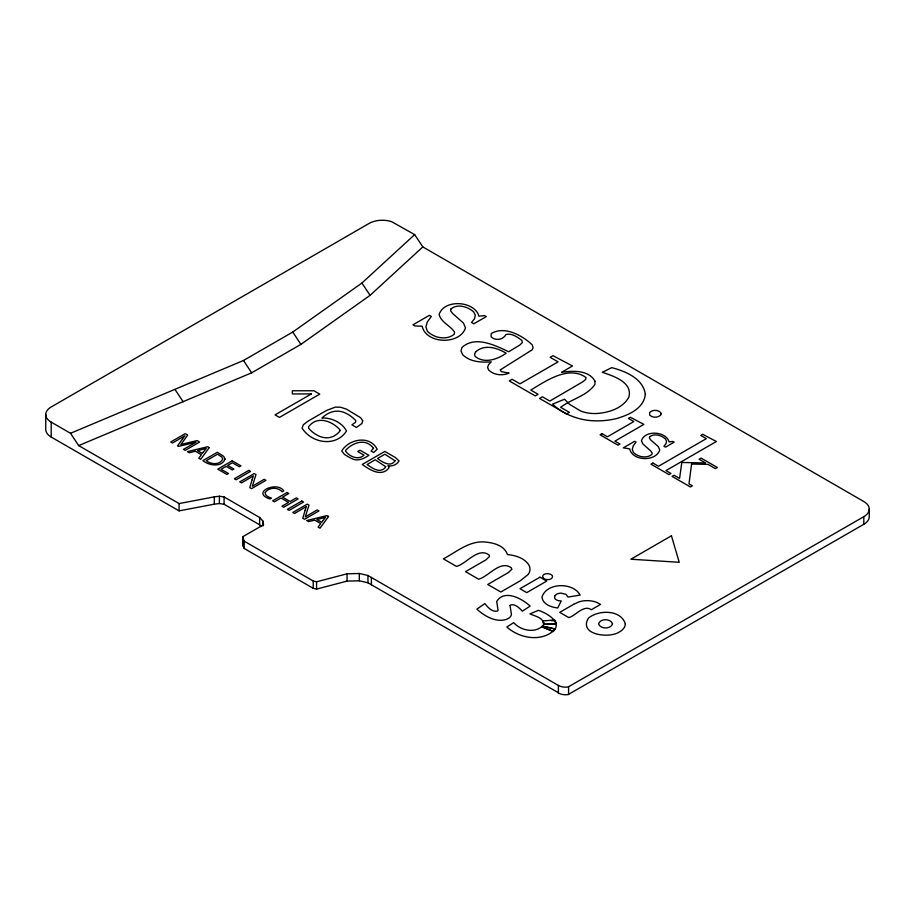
<?xml version="1.0" encoding="UTF-8"?>
<svg xmlns="http://www.w3.org/2000/svg" width="915" height="915" viewBox="0 0 915 915"><rect width="100%" height="100%" fill="white"/><g stroke="black" fill="none" stroke-linecap="round" stroke-linejoin="round"><path stroke-width="1.37" d="M543.155 620.942L543.567 623.458L543.155 620.942L554.627 619.924L556.263 623.687L543.716 624.293L556.263 624.224L555.325 621.262M553.083 631.213L555.211 629.017L542.469 626.112L541.623 626.729L553.083 631.522C563.137 622.097 546.346 612.947 538.443 610.328L529.945 613.896C534.772 616.092 542.035 617.236 543.853 623.024L543.601 624.751C536.224 633.969 520.852 630.767 513.67 622.669L506.841 626.992C519.022 637.984 539.873 642.158 553.083 631.213L541.623 626.729M70.512 433.287L243.493 360.487L292.754 332.053L361.928 283.032L414.655 234.606L422.822 246.924L863.806 501.523A18.586 10.728 0 0 1 863.806 516.689L863.806 524.295L568.204 694.565A10.168 5.867 0 0 1 558.39 693.044L558.39 685.438L367.967 575.501L359.321 573.488L347.048 573.808L316.579 581.791L313.227 581.025L244.191 541.165L242.715 536.762L263.52 524.753L262.937 521.104L259.643 517.49L224.083 496.959L219.406 496.239L214.304 496.868L179.077 503.57L78.679 445.605L70.512 433.287L51.194 422.135A18.586 10.728 0 0 1 51.194 406.969L369.18 223.386A18.586 10.728 0 0 1 391.609 221.67L414.655 234.606M78.679 445.605L251.659 372.805L300.909 344.372L370.083 295.351L422.822 246.924M558.39 685.438A10.168 5.867 0 0 0 568.204 686.959L863.806 516.689M242.715 536.762L242.715 544.059L244.191 548.474L313.227 588.322L316.579 589.088L347.048 581.105L359.321 580.796L367.967 582.798L558.39 692.735M45.75 414.552L45.75 429.455A18.586 10.728 0 0 0 51.194 437.038L179.077 510.867L214.304 504.176L219.406 503.536L224.083 504.257L259.643 524.787L261.29 526.594M554.273 620.53L551.493 620.77M555.325 621.811L556.263 624.224M361.928 283.032L370.083 295.351M292.754 332.053L300.909 344.372M243.493 360.487L251.659 372.805M175.005 389.481L183.172 401.799M542.709 577.434C541.623 571.097 557.041 573.648 551.219 578.772A5.033 2.905 0 0 1 546.346 579.515A5.033 2.905 0 0 1 542.789 577.457M543.567 622.909L543.716 624.293M869.25 509.106L869.25 516.712A18.586 10.728 0 0 1 863.806 524.295M568.581 686.868L568.581 694.474M556.206 623.675L556.206 624.59M555.211 629.017L542.469 626.112M554.273 619.981L554.273 620.896M371.387 577.479L371.387 584.776M367.967 575.501L367.967 582.798M359.321 573.488L359.321 580.796M347.048 573.808L347.048 581.105M316.579 581.791L316.579 589.088M313.227 581.025L313.227 588.322M262.937 521.104L262.937 525.976M259.643 517.49L259.643 524.787M244.191 541.165L244.191 548.474M243.013 538.901L243.013 546.209M224.083 496.959L224.083 504.257M219.406 496.239L219.406 503.536M214.304 496.868L214.304 504.176M179.077 503.57L179.077 510.867M51.194 422.135L51.194 437.038M388.841 466.89L388.841 468.022C381.429 477.493 369.454 469.624 362.237 464.465L384.815 451.427L395.326 457.489L399.054 460.92C397.19 464.557 391.963 466.856 387.96 465.655L388.841 466.89M362.695 420.74L361.974 423.473L356.427 427.454L351.932 424.857L355.478 422.295L355.821 420.58C345.275 409.92 333.506 407.255 321.92 418.041C331.036 417.423 342.53 422.719 346.488 431.022C335.942 447.504 311.523 443.283 302.053 428.083L303.391 424.697L308.241 421.026L326.769 410.332L335.348 407.129L340.666 407.244L346.499 409.165L360.693 417.789L362.695 420.74M500.333 369.854L501.191 371.639L509.152 373.091C502.426 375.916 494.009 375.264 488.644 369.992L487.615 367.464L488.484 364.753L491.241 361.848C481.37 362.603 470.173 362.043 462.681 354.723L461 351.04L461.915 347.528C475.205 335.233 495.164 345.39 508.706 351.76L519.846 345.001L522.362 342.553L521.882 340.403C517.433 337.12 511.737 332.888 505.926 334.547C503.067 339.945 495.29 341.123 491.058 336.697L491.252 333.575C504.451 325.534 522.271 335.405 532.233 344.852L533.09 347.586L532.21 349.782L500.333 369.854M595.013 381.235L594.933 384.334C587.213 395.932 571.315 399.031 560.666 407.324L569.347 412.333L566.511 413.969L539.576 398.425L542.412 396.79L549.812 401.067L582.844 381.761L585.669 379.428L586.058 377.529C568.478 365.016 545.866 381.017 530.792 390.076L538.077 394.285L535.241 395.921L509.266 380.926L512.103 379.29L519.995 383.843L558.047 361.882L550.155 357.319L552.992 355.683L572.515 365.989L561.661 372.256C572.733 370.724 588.768 369.763 595.013 381.235M373.469 448.327L371.124 451.049L373.697 452.536L377.152 449.254C370.175 435.002 348.924 438.765 341.73 450.981L344.372 454.343A69.689 40.237 0 0 0 351.44 458.426C357.285 461.8 363.884 458.747 368.882 455.315L360.03 450.214L357.742 451.541L364.01 455.155C358.211 460.703 349.427 456.413 345.504 451.106L345.607 450.409C352.801 442.197 366.137 438.01 373.469 448.327M450.832 309.064L450.683 310.906L452.776 313.639L463.413 323.041L465.518 327.822C460.131 344.898 426.367 344.429 422.147 326.255L414.907 325.934L412.962 324.814L429.375 315.343L431.32 316.464L427.236 322.057L425.921 326.987L427.397 331.241C433.95 338.024 446.68 340.62 454.229 334.238L454.606 332.214C450.363 325.534 441.373 322.652 439.12 314.611C443.764 298.828 474.668 300.692 478.945 316.201L484.561 315.595L486.288 316.59L473.821 323.784L471.545 322.469L474.553 318.729L475.285 315.229L473.741 311.992C467.988 306.628 457.306 303.391 450.832 309.064M649.57 436.924L649.467 438.205L650.92 440.104L658.297 446.623L659.761 449.951C656.021 461.789 632.597 461.469 629.669 448.865L623.298 447.858L634.678 441.282L636.028 442.059L633.191 445.948L632.288 449.357L633.306 452.319C637.858 457.02 646.688 458.827 651.926 454.4L652.189 452.994L650.554 450.843L642.833 443.889L641.449 440.778C644.663 429.833 666.109 431.125 669.071 441.888L672.971 441.465L674.172 442.151L665.525 447.149L663.935 446.234L666.029 443.638L666.532 441.213L665.468 438.96C661.476 435.243 654.065 432.989 649.57 436.924M225.056 459.078C221.693 467.725 208.78 465.621 202.913 460.6L217.358 452.262L223.672 456.333L225.056 459.078M691.58 464.019L688.995 483.875L692.392 485.831L690.425 486.974L672.09 476.383L674.058 475.251L679.571 478.431L681.812 462.475L705.591 462.967L699.106 459.227L701.073 458.083L717.36 467.496L715.393 468.629L708.061 464.397L691.58 464.019M222.7 459.01C220.172 465.266 210.747 464.465 206.264 460.691L217.53 454.195L221.807 457.077L222.7 459.01M265.236 492.51C264.732 495.873 268.964 497.222 271.503 498.115L269.948 499.007C250.321 492.43 277.222 480.661 283.753 490.886L282.197 491.778C277.943 486.929 268.873 487.077 265.236 492.51M625.334 623.824L624.968 625.997A19.432 11.22 0 0 1 619.489 631.899C609.893 638.727 578.166 635.147 588.402 618.163C598.456 609.699 620.885 609.447 625.334 623.824M385.661 466.661L385.57 467.153C380.274 474.13 372.279 468.08 367.052 464.511L375.219 459.799L385.661 466.661M645.327 394.319C643.897 408.548 628.514 415.078 616.493 418.567A48.632 28.079 0 0 1 589.008 420.465C575.615 418.864 562.428 413.488 552.568 404.133L564.544 399.249L569.53 404.316L580.659 411.018A24.911 14.377 0 0 0 597.026 413.488C608.978 412.631 622.692 408.33 628.822 397.224C633.054 382.173 613.13 375.996 602.367 372.302L611.746 367.636C625.334 371.181 643.302 378.536 645.327 394.319M395.051 460.783C390.682 467.714 382.15 461.949 377.518 458.472L384.883 454.229L395.051 460.783M612.49 623.847C610.888 629.337 600.251 629.314 598.616 623.847C600.206 618.334 610.9 618.357 612.49 623.847M554.673 596.088L554.673 598.113A6.76 3.9 0 0 0 558.55 600.686L561.227 600.972L557.75 607.972C551.345 607.251 542.812 604.495 541.954 597.072C546.667 582.432 573.065 581.997 580.144 595.082L567.986 597.072L565.996 594.327L561.192 593.149A6.76 3.9 0 0 0 556.389 594.361L554.673 596.088M252.14 479.712L249.749 487.638L251.511 488.656L265.945 480.318L264.183 479.288L252.346 486.288L255.971 474.553L254.221 473.547L239.776 481.873L241.537 482.891L253.375 475.892L252.14 479.712M305.153 510.33L302.774 518.245L304.523 519.263L318.969 510.925L317.196 509.907L305.29 516.861L308.984 505.16L307.234 504.154L292.8 512.491L294.561 513.509L306.399 506.51L305.153 510.33M661.087 413.763L660.676 415.078C657.839 417.949 652.509 417.926 649.661 415.09L649.639 412.459C652.475 409.634 657.793 409.646 660.63 412.448L661.087 413.763M510.01 605.353L511.428 614.606A11.243 6.485 0 0 1 505.949 619.546C495.232 622.532 484.595 616.058 476.875 609.173L484.824 603.591C487.821 607.251 492.144 612.41 497.463 611.06L498.08 610.351L496.708 601.418C504.417 588.997 522.088 598.604 530.151 606.107L522.362 611.151C519.468 608.143 514.527 602.928 510.01 605.353M475.571 352L474.576 354.277L475.148 356.393C484.229 364.044 497.543 359.343 506.144 353.236C497.177 347.757 484.264 343.823 475.571 352M339.991 430.565L339.591 431.423C330.224 442.528 316.75 437.622 308.652 428.266L308.572 426.779C317.059 415.387 331.905 420.877 339.9 429.73L339.991 430.565M511.725 569.302L508.523 572.481L487.752 584.468L500.837 592.016L520.235 580.819L528.149 574.494A23.344 13.485 0 0 0 528.618 564.624C523.94 557.704 515.294 555.428 507.459 554.536C504.314 545.34 493.585 542.812 484.996 542C469.166 540.559 456.459 552.054 443.363 558.836L456.448 566.396C466.456 563.926 478.122 546.667 489.159 555.05L489.434 556.526L485.991 559.831L465.541 571.635L478.625 579.195C488.644 576.587 500.288 559.625 511.405 567.86L511.725 569.302M182.542 438.88L177.556 445.948L178.368 446.417L196.096 442.231L183.446 449.357L185.207 450.374L199.642 442.037L197.102 440.572L180.873 444.53L187.689 435.128L185.15 433.664L170.716 442.002L172.466 443.02L184.899 435.769L182.542 438.88M209.261 447.584L200.705 459.319L198.795 458.209L201.414 454.709L195.375 451.221L189.302 452.742L187.415 451.644L207.739 446.703L209.261 447.584M328.576 516.472L320.01 528.207L318.1 527.097L320.73 523.597L314.691 520.109L308.618 521.619L306.731 520.532L327.055 515.591L328.576 516.472M203.187 452.33L202.375 453.428L197.594 450.672L206.275 448.453L203.187 452.33M322.503 521.218L321.691 522.316L316.91 519.56L325.591 517.341L322.503 521.218M311.386 393.907L275.06 414.884L279.452 417.412L319.781 394.125L313.959 390.762L292.343 390.762L292.365 393.942L311.386 393.907M232.181 460.817L217.747 469.155L226.909 474.45L228.487 473.524L221.087 469.258L226.108 466.353L232.33 469.955L233.92 469.04L227.686 465.438L232.353 462.75L239.353 466.799L240.942 465.884L232.181 460.817M248.789 470.413L234.354 478.739L236.104 479.757L250.55 471.419L248.789 470.413M287.058 492.499L272.613 500.837L274.374 501.855L280.985 498.046L288.545 502.404L281.946 506.224L283.696 507.242L298.141 498.904L296.38 497.886L290.135 501.489L282.563 497.12L288.82 493.517L287.058 492.499M301.813 501.02L287.367 509.358L289.129 510.376L303.563 502.038L301.813 501.02M602.024 433.664L600.057 434.797L618.002 445.159L619.97 444.027L614.914 441.11L643.874 424.388L630.401 417.286L628.433 418.418L633.832 421.541L607.434 436.787L602.024 433.664M652.944 463.059L650.965 464.191L669.002 474.599L670.97 473.467L665.983 470.584L716.365 441.51L702.731 434.305L700.764 435.449L706.323 438.651L658.503 466.261L652.944 463.059M539.964 577.182L519.983 588.722L526.731 592.623L546.724 581.082L539.964 577.182M671.438 535.79L630.881 559.214L679.239 562.29L671.438 535.79M573.568 604.369L559.728 612.364L568.798 617.602C575.729 615.749 583.713 604.289 591.33 609.733L600.537 604.415L596.889 602.436A16.39 9.459 0 0 0 588.288 600.675A15.887 9.173 0 0 0 578.269 602.162L573.568 604.369"/></g></svg>
